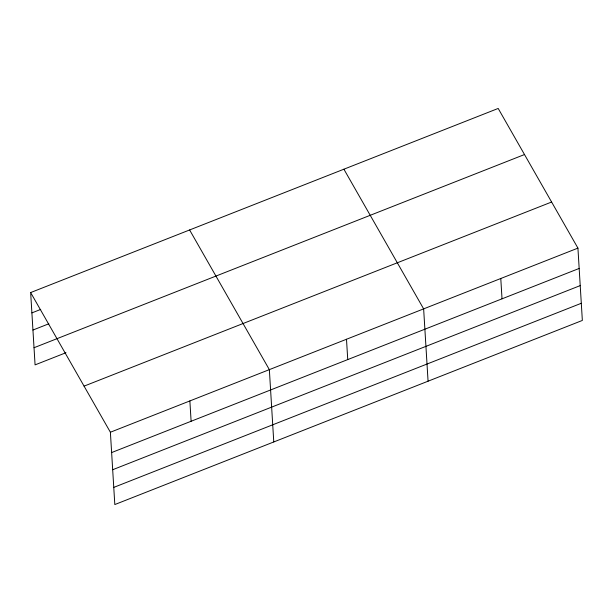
<?xml version="1.0" encoding="UTF-8"?>
<svg xmlns="http://www.w3.org/2000/svg" width="613" height="613" viewBox="0 0 613 613"><rect width="100%" height="100%" fill="white"/><g stroke="black" fill="none" stroke-linecap="round" stroke-linejoin="round"><path stroke-width="0.92" d="M30.65 292.562L498.185 108.447L577.929 248.119L582.35 320.438L114.815 504.553L110.386 432.234L30.65 292.562L35.071 364.881L65.982 352.713M31.891 312.891L40.726 309.412M32.941 330.047L48.841 323.787M524.506 154.537L34.021 347.724M84.073 386.136L551.616 202.022M110.386 432.234L577.929 248.119M111.635 452.563L579.17 268.448M112.677 469.727L580.22 285.604M113.765 487.396L581.3 303.282M343.901 169.203L423.637 308.875L428.066 381.202M189.616 229.959L269.352 369.631L273.773 441.958M500.783 278.494L502.024 298.83M346.498 339.257L347.74 359.586M189.869 400.933L191.11 421.269"/></g></svg>
